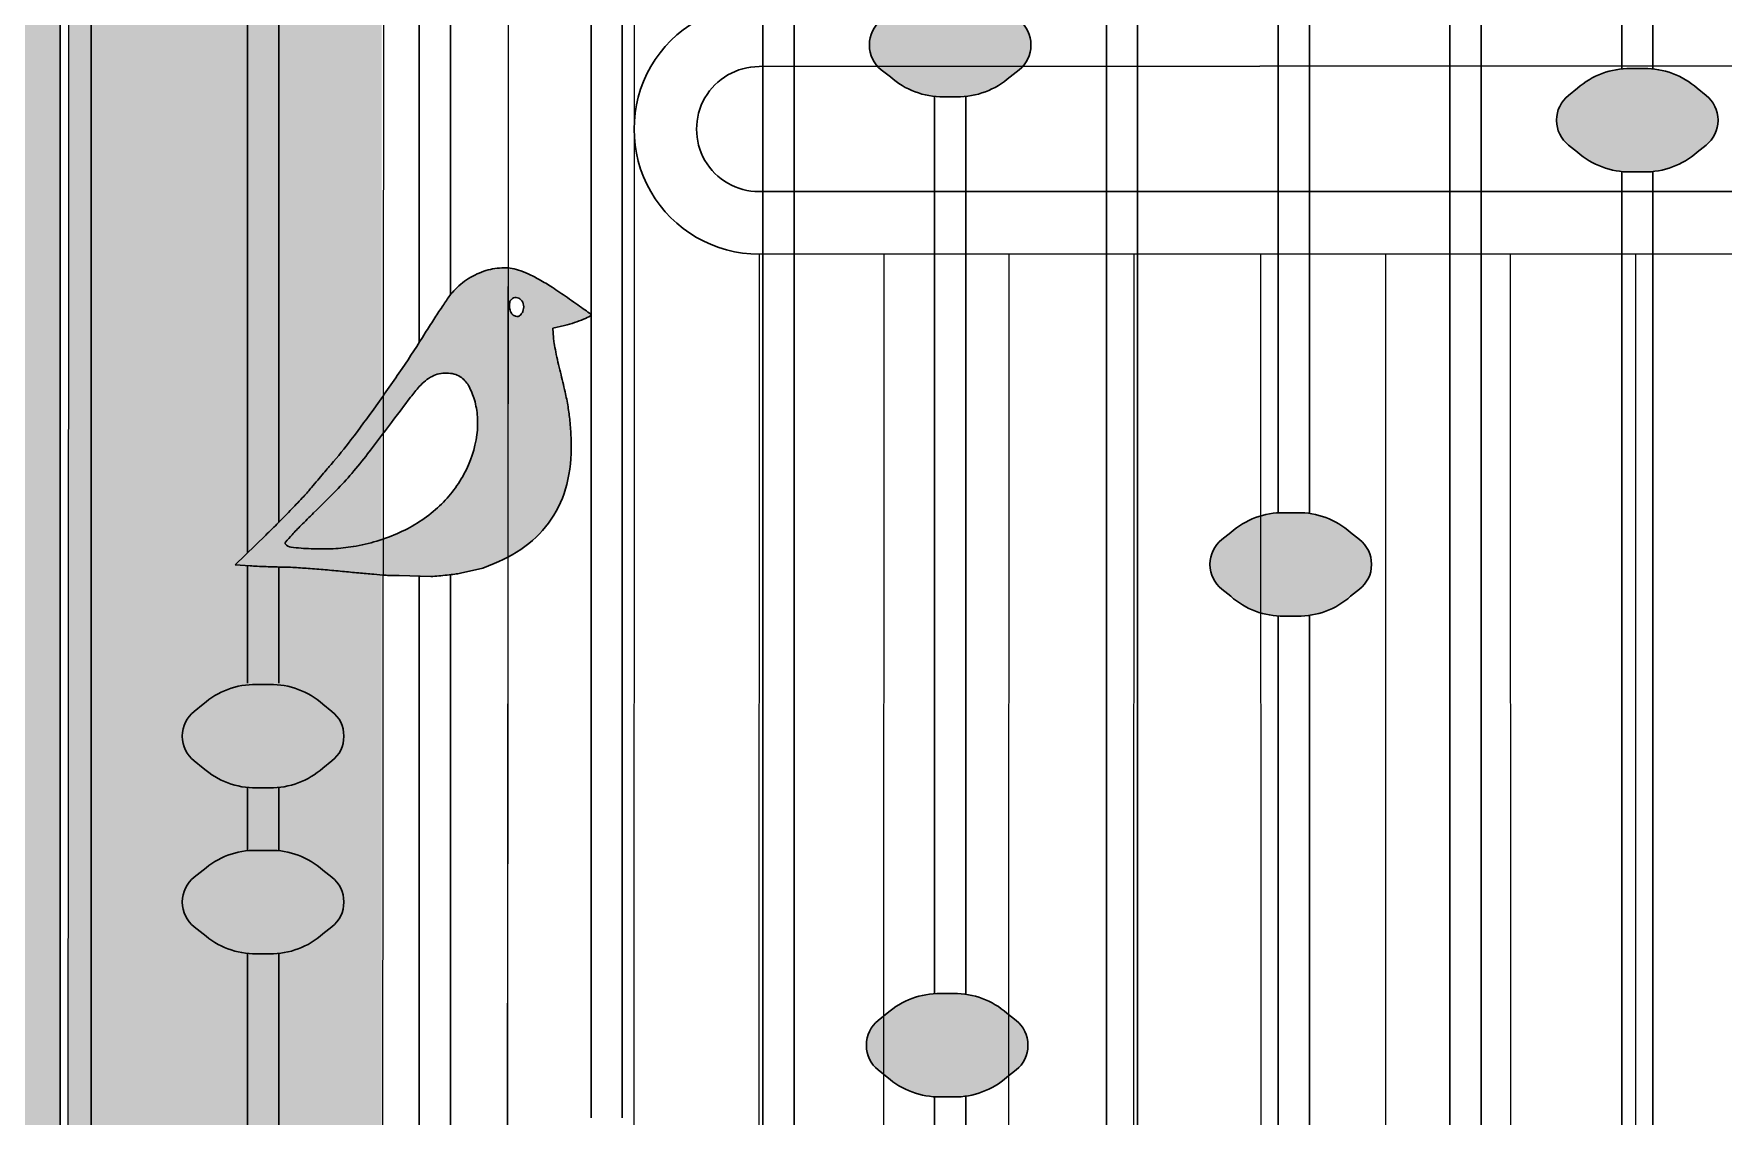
# Model space of a CAD drawing. Header units: millimetres. Extents: x 35877 to 3066687, y -650199 to -40525.
# Drawn here: x 147108.26 to 147135.3, y -179780.15 to -179762.84 of the extents above; entities that cross this region are included whole.
import ezdxf

# ---------------------------------------------------------------- set-up
doc = ezdxf.new("R2010")
doc.units = ezdxf.units.MM
doc.header["$MEASUREMENT"] = 0
for name, color, linetype, lineweight in [('A8_FURNITURE', 32, 'Continuous', 30), ('dim05', 1, 'Continuous', 13), ('Elevation 4.5', 206, 'Continuous', 5), ('FURNITURE', 32, 'Continuous', 9), ('NAME PLATE', 7, 'Continuous', 25)]:
    doc.layers.add(name, color=color, linetype=linetype, lineweight=lineweight)

msp = doc.modelspace()

# ---------------------------------------------------------------- hatches: boundary and pattern name
at = {"layer": 'dim05', "lineweight": 0, "true_color": 0xa47149, "transparency": 33554630}
h = msp.add_hatch(color=35, dxfattribs=at)
h.dxf.hatch_style = 1
h.paths.add_polyline_path([(147148.6692198804, -179711.3997529736), (147102.6771290681, -179711.3997529736), (147102.6847784789, -179803.3590777474), (147148.6768692911, -179803.3590777474), (147148.6756299932, -179788.4605452587), (147142.6768692911, -179788.4605452587), (147142.6768692911, -179791.3590777474, -0.4142135623730951), (147139.6768692911, -179794.3590777474), (147111.6793159325, -179794.3590777474, -0.4142135623730951), (147108.6793159325, -179791.3590777474), (147108.6793159325, -179722.3649777924, -0.4142135623730951), (147111.6793159325, -179719.3649777924), (147139.6768692911, -179719.3649777924, -0.4142135623730951), (147142.6768692911, -179722.3649777924), (147142.6768692911, -179749.2606801416), (147148.6723692487, -179749.2606801416)])
at = {"layer": 'Elevation 4.5', "lineweight": 0, "true_color": 0x000000, "transparency": 33554628}
h = msp.add_hatch(color=18, dxfattribs=at)
h.dxf.hatch_style = 1
h.paths.add_polyline_path([(147124.2213761435, -179763.0201133558, 0.2335693837455621), (147124.0313427539, -179762.6199733897), (147123.8866730858, -179762.5056740074, 0.1866468864992518), (147123.0366003103, -179762.1891775175), (147122.8202670853, -179762.1891775175, 0.1866468864992447), (147121.9701943097, -179762.5056740074), (147121.8255246417, -179762.6199733897, 0.2294381312187929), (147121.635491252, -179763.0123006772, 0.2335693837448415), (147121.8255246417, -179763.4124406433), (147121.9701943097, -179763.5267400256, 0.1866468864992493), (147122.8202670853, -179763.8432365155), (147123.0366003103, -179763.8432365155, 0.1866468864992456), (147123.8866730858, -179763.5267400256), (147124.0313427538, -179763.4124406434, 0.2294381312761698)])
h = msp.add_hatch(color=18, dxfattribs=at)
h.dxf.hatch_style = 1
h.paths.add_polyline_path([(147135.2205605964, -179764.2245742283, 0.2335693837455621), (147135.0305272067, -179763.8244342622), (147134.8858575387, -179763.7101348799, 0.1866468864992518), (147134.0357847631, -179763.39363839), (147133.8194515381, -179763.39363839, 0.1866468864992447), (147132.9693787626, -179763.7101348799), (147132.8247090945, -179763.8244342622, 0.2294381312187929), (147132.6346757048, -179764.2167615497, 0.2335693837448415), (147132.8247090945, -179764.6169015158), (147132.9693787626, -179764.7312008981, 0.1866468864992493), (147133.8194515381, -179765.047697388), (147134.0357847631, -179765.047697388, 0.1866468864992456), (147134.8858575387, -179764.7312008981), (147135.0305272067, -179764.6169015159, 0.2294381312761698)])
h = msp.add_hatch(color=18, dxfattribs=at)
h.dxf.hatch_style = 1
edge = h.paths.add_edge_path()
edge.add_arc((147133.7529975966, -179779.7141496039), 22.71277757108558, 507.18851789711357, 507.8382754307384, ccw=False)
edge.add_arc((147128.4728864082, -179776.3098523485), 16.43035654375045, 506.36276235670414, 507.1885178933482, ccw=False)
edge.add_arc((147129.4515884531, -179776.9610486752), 17.60590507442646, 505.7126965902337, 506.36267839571167, ccw=False)
edge.add_arc((147115.4627119878, -179767.4230258429), 0.674793347500813, 498.8310564494863, 505.71269656689344, ccw=False)
edge.add_arc((147115.8594286194, -179767.7699453454), 1.201801152872894, 484.0079692633073, 498.83105645645423, ccw=False)
edge.add_arc((147115.8378489285, -179767.7379617347), 1.163218327600577, 468.8201198875571, 484.007969265302, ccw=False)
edge.add_arc((147115.8006126385, -179767.6287126517), 1.047797777297143, 452.784597418169, 468.8200135968284, ccw=False)
edge.add_arc((147115.7867421411, -179767.3435385164), 0.7622865198643559, 432.43001919093206, 452.78459742634254, ccw=False)
edge.add_arc((147115.6275354935, -179767.8463353165), 1.289687106465092, 425.01576951251707, 432.4300191824818, ccw=False)
edge.add_arc((147115.0639652105, -179769.0557846579), 2.62399560651567, 420.65778612325323, 425.015769527549, ccw=False)
edge.add_arc((147114.4564142739, -179770.1365611023), 3.863832637452334, 417.08159717631605, 420.65778610862327, ccw=False)
edge.add_arc((147111.8742091551, -179774.1252328109), 8.615388727239672, 415.1179514214472, 417.0815971825976, ccw=False)
edge.add_arc((147084.3954667076, -179813.5413984305), 56.66448235709579, 414.95139004013964, 415.11795143395045, ccw=False)
edge.add_arc((147097.8753818805, -179794.3248045338), 33.19140002734221, 414.70247114536494, 414.95138999453985, ccw=False)
edge.add_arc((147077.2577597665, -179823.4467797484), 68.87298886579251, 414.599881686053, 414.7024711920124, ccw=False)
edge.add_arc((147117.0073827046, -179767.5138712089), 0.2543122433924807, 409.23396222174586, 414.5998816835639, ccw=False)
edge.add_arc((147117.1622256436, -179767.3342688191), 0.01717651394238802, 298.2086449427716, 409.2339621064502, ccw=False)
edge.add_arc((147116.4838225394, -179766.0695106318), 1.452392192579913, 293.39255604367804, 298.2086449264236, ccw=False)
edge.add_arc((147116.41269933, -179765.905095989), 1.631530925651959, 287.9265988577175, 293.39255603968763, ccw=False)
edge.add_arc((147116.2480333553, -179765.396088364), 2.166510967779784, 283.5076512464655, 287.9265988597203, ccw=False)
edge.add_line((147116.7540766129, -179767.5026709033), (147116.5697716556, -179767.5469446401))
edge.add_line((147116.5697716556, -179767.5469446401), (147116.5788208509, -179767.7019310313))
edge.add_arc((147117.3306290435, -179767.6580351826), 0.7530885764697608, 183.3415367850405, 189.8132274063442)
edge.add_arc((147122.0225370355, -179766.8464864058), 5.514665208493895, 189.8132273977349, 191.3045693805245)
edge.add_arc((147122.6732220537, -179766.7164196706), 6.178222552240888, 191.3045063873774, 192.83882660824)
edge.add_arc((147122.9244081372, -179766.6591772945), 6.435848517784304, 192.8387855309574, 194.327813124649)
edge.add_arc((147105.0088243246, -179771.2350653171), 12.0548760364553, 372.79593632246485, 374.32781313336847, ccw=False)
edge.add_arc((147112.871593906, -179769.4492743353), 3.991862026780903, 369.3030193230325, 372.795936313089, ccw=False)
edge.add_arc((147113.4845980434, -179769.3488535511), 3.370687006033028, 365.4349192712607, 369.3029465733015, ccw=False)
edge.add_arc((147110.333907109, -179769.6486190089), 6.535606071972467, 363.0776751452507, 365.434919261805, ccw=False)
edge.add_arc((147114.2573833603, -179769.4376643345), 2.606462683265474, 348.2130280679449, 363.0776751474744, ccw=False)
edge.add_arc((147115.0531764129, -179769.6037253269), 1.793527977553087, 328.5414436490827, 348.21302806692677, ccw=False)
edge.add_arc((147115.1180723055, -179769.6434290411), 1.717449979413286, 308.3756672838874, 328.5414436466636, ccw=False)
edge.add_arc((147114.7909673505, -179769.2303650542), 2.244346087587395, 291.87328044192355, 308.37566728397655, ccw=False)
edge.add_line((147115.6271098214, -179771.3131408773), (147115.4479957277, -179771.3850472723))
edge.add_line((147115.4479957277, -179771.3850472723), (147115.0887464262, -179771.4668469681))
edge.add_arc((147114.7937779888, -179769.9273802403), 1.567470632925063, 277.56564977978604, 280.84665759657577, ccw=False)
edge.add_arc((147114.2507715563, -179765.8390409572), 5.691712875962254, 276.30901441719755, 277.5656498050415, ccw=False)
edge.add_arc((147114.1893252273, -179765.2832687422), 6.250871535311828, 275.0656264996744, 276.3090143952424, ccw=False)
edge.add_arc((147114.3197464582, -179766.7545785049), 4.773792622310335, 273.5437563876856, 275.06562649984016, ccw=False)
edge.add_line((147114.6148183527, -179771.5192430868), (147114.1079786076, -179771.5035292906))
edge.add_line((147114.1079786076, -179771.5035292906), (147113.9820469808, -179771.5035292906))
edge.add_arc((147113.9820469812, -179770.4549530345), 1.048576256143861, 265.59734921097856, 269.99999997773614, ccw=False)
edge.add_arc((147116.1563456347, -179742.2145006844), 29.37260710579882, 265.2029313430513, 265.59734923576883, ccw=False)
edge.add_arc((147115.9526983628, -179744.6416111198), 26.9369681186945, 264.689736578647, 265.20285114690364, ccw=False)
edge.add_arc((147116.9337896277, -179734.0867523153), 37.53732586980061, 264.28949384960623, 264.68967636624086, ccw=False)
edge.add_arc((147111.2258423718, -179791.1671001234), 19.82770500941959, 444.2894938446994, 445.0815518794412)
edge.add_arc((147111.1451993731, -179792.1040366763), 20.76810566715427, 445.0815098229188, 445.8465121889648)
edge.add_arc((147111.3091774625, -179789.8458519693), 18.50397515314464, 445.8464822961825, 446.602538210004)
edge.add_arc((147112.2186805467, -179774.5257096905), 3.156859616249403, 446.6025382128933, 449.3996516514537)
edge.add_arc((147112.3352900415, -179763.3971919025), 7.972269097740296, 268.96301938768136, 269.39965163686344, ccw=False)
edge.add_line((147112.1910100049, -179771.3681553222), (147111.4808175999, -179771.3323885974))
edge.add_arc((147095.3565302136, -179754.0240642536), 23.65524752161354, 312.9716816911183, 316.0595494074697)
edge.add_arc((147100.8489904623, -179759.3391592979), 16.01214733226215, 316.1165142699844, 317.103223198142)
edge.add_arc((147109.7437939931, -179767.6037883877), 3.870416654803198, 317.1032232022504, 319.9367719981558)
edge.add_arc((147188.3228795798, -179833.6873769944), 98.80242968147073, 499.8483155018872, 499.9367720008196, ccw=False)
edge.add_arc((147175.1113087694, -179822.5419411627), 81.51757089850346, 499.7442981335809, 499.84824900162573, ccw=False)
edge.add_arc((147171.8198510538, -179819.7550404387), 77.20474009557171, 499.6546188707312, 499.7442492773851, ccw=False)
edge.add_arc((147117.4820683833, -179773.5992080907), 5.909891156234724, 499.0555394568858, 499.6546188897753, ccw=False)
edge.add_arc((147107.1437548794, -179764.6298286367), 7.776981894013973, 319.0555394373171, 322.7772869498338)
edge.add_arc((147093.8105670729, -179754.5010550262), 24.52111375975269, 322.7772869481498, 324.358603487159)
edge.add_arc((147091.9176421452, -179753.1437841686), 26.85035160999695, 324.3586034888878, 325.9132567067927)
edge.add_arc((147097.4329075436, -179756.8760388204), 20.19093142486694, 325.9132567050606, 327.8382754334737)
edge = h.paths.add_edge_path(flags=16)
edge.add_arc((147115.8752325001, -179767.1832939392), 0.2322651146118047, 320.0565319747831, 335.5046511043514)
edge.add_arc((147115.9272069937, -179767.2069749855), 0.1751499683182469, 335.5046511316532, 368.709610807853)
edge.add_arc((147115.9364279071, -179767.2055624044), 0.1658214834924032, 368.7096107950683, 403.3021900527262)
edge.add_arc((147115.9740593022, -179767.1700976558), 0.1141120038685766, 403.3021900449339, 446.9972035332137)
edge.add_arc((147115.9747676223, -179767.1565947131), 0.1005904958060329, 446.9972035441938, 494.9999851013681)
edge.add_arc((147115.9712930966, -179767.1531202236), 0.09567680006221069, 494.9999690421509, 528.6741215180718)
edge.add_arc((147116.1311762338, -179767.1851431306), 0.2587353297781608, 528.674121517435, 544.70662123329)
edge.add_arc((147116.1445291671, -179767.1840437661), 0.272133442740565, 184.7066212300402, 200.3928668957784)
edge.add_arc((147116.0100685259, -179767.2340301761), 0.1286820390840577, 200.3928669125619, 227.8553518017901)
edge.add_arc((147116.0199646702, -179767.2230950387), 0.1434302898713241, 227.8553517775366, 249.4408274158013)
edge.add_arc((147115.9935830056, -179767.2934344659), 0.06830621089635083, 249.4408274535614, 287.0166619993391)
edge.add_arc((147115.9890433627, -179767.278601392), 0.08381841382622764, 287.016661967595, 320.0565319813447)
edge = h.paths.add_edge_path(flags=16)
edge.add_arc((147114.9068041369, -179768.5931451378), 0.3224896342936749, 416.488537542685, 435.4540182361438)
edge.add_arc((147114.8623161888, -179768.7645995144), 0.4996217341068242, 435.4540182223546, 449.1167772766733)
edge.add_arc((147114.8617332967, -179768.8024094829), 0.5374361954011544, 449.116777292074, 462.3035776651715)
edge.add_arc((147114.8460620457, -179768.7305561933), 0.4638938039961975, 462.3035776448494, 477.0290246828616)
edge.add_arc((147114.918069914, -179768.8717027845), 0.622347246046015, 477.0290246944884, 488.8525266191497)
edge.add_arc((147115.0298764939, -179769.0105013632), 0.8005767519077509, 488.852526620897, 498.6414718494698)
edge.add_arc((147116.6815498525, -179770.4645239295), 3.00107817356593, 498.6414718435628, 502.7750812498119)
edge.add_arc((147168.1392062134, -179809.5582961996), 67.62470719938264, 502.7750812519495, 503.2057149838819)
edge.add_arc((147079.5457656953, -179743.2957162525), 43.00768952093476, 322.362346444899, 323.20571498449453, ccw=False)
edge.add_arc((147107.7570400175, -179765.0508722451), 7.382378137841509, 319.25591349601183, 322.36234644444687, ccw=False)
edge.add_arc((147108.8585882799, -179765.9998288698), 5.928443046414641, 315.6701561243863, 319.2559134963909, ccw=False)
edge.add_arc((147098.3567438406, -179755.7408233504), 20.60958506176154, 314.2519931123239, 315.6701561233273, ccw=False)
edge.add_arc((147125.6825028809, -179783.789547477), 18.5494245306522, 494.2519931123489, 495.1327331369088)
edge.add_arc((147116.2734421113, -179774.4239806549), 5.27372242245683, 495.1327331428471, 497.3791390206788)
edge.add_arc((147118.0545847634, -179776.0630225385), 7.694244565161012, 497.379139006891, 498.5496968411185)
edge.add_arc((147112.3034239782, -179770.9837114966), 0.02122358009796283, 498.549696821558, 572.6178815668867)
edge.add_arc((147112.391164755, -179770.9275603384), 0.125393616470867, 212.6178815554509, 264.115143123585)
edge.add_arc((147112.9211607781, -179765.7856039279), 5.294591959775962, 264.1151431314591, 267.5967918650779)
edge.add_arc((147112.8673379448, -179767.0680615262), 4.011005426326134, 267.5967918650412, 272.6627130661531)
edge.add_arc((147112.9284813572, -179768.3827871353), 2.694858799206424, 272.6627130656112, 279.4880150805329)
edge.add_arc((147112.8726063954, -179768.0484619389), 3.033820962743133, 279.4880150801967, 294.1875493503518)
edge.add_arc((147113.1616615623, -179768.6920128404), 2.328334852051495, 294.187549350941, 312.1125866089341)
edge.add_arc((147113.3596339766, -179768.911016518), 2.033113430747092, 312.1125866110718, 331.436589996265)
edge.add_arc((147113.5410314311, -179769.0097646246), 1.826579595609213, 331.436513702412, 352.379205025697)
edge.add_arc((147113.9393447483, -179769.0630581132), 1.424716814798801, 352.3792050319467, 363.8392714698197)
edge.add_arc((147114.0525411092, -179769.0554616866), 1.311265848237073, 363.8392714641251, 376.0342070607451)
edge.add_arc((147114.3085933213, -179768.9818744288), 1.044849219870216, 376.0342070657481, 389.5828357131268)
edge.add_arc((147114.8546710123, -179768.671875471), 0.4169159444802546, 389.5828357105138, 416.4885375356303)
h = msp.add_hatch(color=18, dxfattribs=at)
h.dxf.hatch_style = 1
h.paths.add_polyline_path([(147129.6723394464, -179771.3358223517, 0.2335693837455621), (147129.4823060567, -179770.9356823855), (147129.3376363887, -179770.8213830032, 0.1866468864992518), (147128.4875636131, -179770.5048865133), (147128.2712303881, -179770.5048865133, 0.1866468864992447), (147127.4211576126, -179770.8213830032), (147127.2764879445, -179770.9356823855, 0.2294381312187929), (147127.0864545548, -179771.328009673, 0.2335693837448415), (147127.2764879445, -179771.7281496391), (147127.4211576126, -179771.8424490214, 0.1866468864992493), (147128.2712303881, -179772.1589455114), (147128.4875636131, -179772.1589455114, 0.1866468864992456), (147129.3376363887, -179771.8424490214), (147129.4823060567, -179771.7281496392, 0.2294381312761698)])
h = msp.add_hatch(color=18, dxfattribs=at)
h.dxf.hatch_style = 1
h.paths.add_polyline_path([(147113.2221684954, -179774.0800362063, 0.2335693837455621), (147113.0321351057, -179773.6798962402), (147112.8874654376, -179773.5655968579, 0.1866468864992518), (147112.0373926621, -179773.2491003679), (147111.8210594371, -179773.2491003679, 0.1866468864992447), (147110.9709866615, -179773.5655968579), (147110.8263169935, -179773.6798962402, 0.2294381312187929), (147110.6362836038, -179774.0722235276, 0.2335693837448415), (147110.8263169935, -179774.4723634938), (147110.9709866615, -179774.5866628761, 0.1866468864992493), (147111.8210594371, -179774.903159366), (147112.0373926621, -179774.903159366, 0.1866468864992456), (147112.8874654376, -179774.5866628761), (147113.0321351056, -179774.4723634938, 0.2294381312761698)])
h = msp.add_hatch(color=18, dxfattribs=at)
h.dxf.hatch_style = 1
h.paths.add_polyline_path([(147113.2222200018, -179776.7340952044, 0.2335693837455621), (147113.0321866121, -179776.3339552382), (147112.8875169441, -179776.2196558559, 0.1866468864992518), (147112.0374441685, -179775.903159366), (147111.8211109435, -179775.903159366, 0.1866468864992447), (147110.971038168, -179776.2196558559), (147110.8263684999, -179776.3339552383, 0.2294381312187929), (147110.6363351102, -179776.7262825257, 0.2335693837448415), (147110.8263684999, -179777.1264224918), (147110.971038168, -179777.2407218741, 0.1866468864992493), (147111.8211109435, -179777.5572183641), (147112.0374441685, -179777.5572183641, 0.1866468864992456), (147112.8875169441, -179777.2407218741), (147113.0321866121, -179777.1264224919, 0.2294381312761698)])
h = msp.add_hatch(color=18, dxfattribs=at)
h.dxf.hatch_style = 1
h.paths.add_polyline_path([(147124.1723671079, -179779.0168487279, 0.2335693837455621), (147123.9823337183, -179778.6167087618), (147123.8376640502, -179778.5024093795, 0.1866468864992518), (147122.9875912747, -179778.1859128895), (147122.7712580497, -179778.1859128895, 0.1866468864992447), (147121.9211852741, -179778.5024093795), (147121.7765156061, -179778.6167087618, 0.2294381312187929), (147121.5864822164, -179779.0090360492, 0.2335693837448415), (147121.7765156061, -179779.4091760154), (147121.9211852741, -179779.5234753977, 0.1866468864992493), (147122.7712580497, -179779.8399718876), (147122.9875912747, -179779.8399718876, 0.1866468864992456), (147123.8376640502, -179779.5234753977), (147123.9823337182, -179779.4091760154, 0.2294381312761698)])
at = {"layer": 'NAME PLATE', "lineweight": 0, "true_color": 0x000000, "transparency": 33554687}
h = msp.add_hatch(color=18, dxfattribs=at)
h.dxf.hatch_style = 1
h.set_gradient(color1=(153, 155, 55), color2=(229, 232, 120), name='INVCYLINDER')
h.paths.add_polyline_path([(147142.9288946, -179724.4331572106, 0.4109880837196706), (147137.8916971107, -179719.4511910097), (147137.8916971107, -179762.3972749645), (147142.9288946, -179762.3936251742)], flags=17)
h.paths.add_polyline_path([(147142.9290618179, -179766.4111629302, 0.9852287181319922), (147142.8666588266, -179762.4127009826), (147137.8916971107, -179762.3972749645), (147137.8916971107, -179789.3580342925), (147113.829553304, -179789.3580342925), (147113.829553304, -179719.4508876503, 0.4142438736979137), (147108.8468720317, -179724.4331572536), (147108.7996058999, -179789.3826911348, 0.4139882622943566), (147113.7996044203, -179794.3865375537), (147137.8489183169, -179794.4050383065, 0.4196556007892562), (147142.9575561092, -179789.377809019)])

# ---------------------------------------------------------------- linework, layer by layer
at = {"layer": 'A8_FURNITURE', "linetype": 'ByBlock', "lineweight": 15, "transparency": 33554687}
for p, q in [((147113.8932416859, -179719.4039058594, 531.9840777681574), (147113.8310902873, -179789.3100923572, -260.0136148767915)), ((147115.8796231722, -179719.4040378996, 2.395492587626329), (147115.8388572151, -179789.3116369003, -1.503754232695003)), ((147117.8809062414, -179719.4041709304, 2.394176148815795), (147117.868025429, -179766.3609411842)), ((147115.8514948156, -179766.3603798691), (147115.8310821674, -179789.3116309191, -260.7256360141592)), ((147117.868025429, -179766.3609411842), (147117.8606390604, -179789.3131922247, -260.7256360141592)), ((147119.8680253515, -179766.361497898), (147119.8606387097, -179789.3147307925, -260.7256360141592)), ((147121.868025274, -179766.3620546117), (147121.8606383588, -179789.3162693602, -260.7256360141592)), ((147123.8680251966, -179766.3626113255), (147123.8606380081, -179789.317807928, -260.7256360141592)), ((147125.8680251191, -179766.3631680392), (147125.8606376573, -179789.3193464958, -260.7256360141592)), ((147127.8945379803, -179766.363732133), (147127.9019257222, -179789.3209168261, -260.7256360141592)), ((147129.8945382128, -179766.3642888469), (147129.901926228, -179789.3224553945, -260.7256360141592)), ((147131.894537628, -179766.3619098161), (147131.9019267337, -179789.3239939629, -260.7256360141592)), ((147133.8982994381, -179766.3611339037, -175.1534234895995), (147133.9019272395, -179789.3255325313, -260.7256360141592))]:
    msp.add_line(p, q, dxfattribs=at)
at = {"layer": 'A8_FURNITURE', "linetype": 'ByBlock', "transparency": 33554687}
for p, q in [((147119.8694032242, -179763.3623927731, 0.1018996002810582), (147142.8685750207, -179763.3457283172)), ((147142.8707961202, -179765.358410765), (147119.8682952228, -179765.362393156, 0.1018996002810582)), ((147142.8710744771, -179766.3584107263), (147119.8685735797, -179766.3623931173, 0.1018996002810582))]:
    msp.add_line(p, q, dxfattribs=at)
at = {"layer": 'A8_FURNITURE', "linetype": 'ByBlock', "lineweight": 15, "transparency": 33554687}
msp.add_lwpolyline([(147108.8029451941, -179789.5198076689), (147108.846813685, -179724.3858714471)], dxfattribs=at)
at = {"layer": 'A8_FURNITURE', "linetype": 'ByBlock', "transparency": 33554687}
for radius in [1.999999924652877, 0.9999999246528772]:
    msp.add_arc((147119.8685735797, -179764.3623931151, 0.1018996002810582), radius, 90, 270.0159486753458, dxfattribs=at)
at = {"layer": 'Elevation 4.5', "color": 18, "lineweight": 30, "true_color": 0x000000, "transparency": 33554687}
for p, q in [((147117.1790101023, -179736.5511111145), (147117.1790101023, -179775.0379045549)), ((147117.6790101023, -179736.5298846056), (147117.6790101023, -179775.0477868053)), ((147133.6777867816, -179740.3922609853), (147133.6777867816, -179763.3994282343)), ((147134.1777867816, -179740.4139455923), (147134.1777867816, -179763.3994282343)), ((147111.6794178759, -179746.0785064586), (147111.6794178759, -179771.1406110733)), ((147112.1794178759, -179746.0785064586), (147112.1794178759, -179770.6537180487)), ((147119.9288062155, -179751.4821111864), (147119.9288062155, -179793.8465463402)), ((147120.4288062155, -179752.3156759286), (147120.4288062155, -179793.8590777474)), ((147114.4292139891, -179755.7490151134), (147114.4292139891, -179767.7755470211)), ((147114.9292139891, -179755.7490151134), (147114.9292139891, -179767.0098358779)), ((147131.4279906684, -179755.8674370296), (147131.4279906684, -179765.2953148955)), ((147130.9279906684, -179756.1305292917), (147130.9279906684, -179765.334684699)), ((147125.4283984419, -179757.8592125636), (147125.4283984419, -179793.8465463402)), ((147125.9283984419, -179757.884289824), (147125.9283984419, -179793.8590777474)), ((147128.6781945551, -179762.5320983271), (147128.6781945551, -179770.5111394426)), ((147128.1781945551, -179762.643943092), (147128.1781945551, -179770.5012571922)), ((147112.1794178759, -179763.0192598327), (147112.1794178759, -179770.5715800305)), ((147111.6794178759, -179763.3189884804), (147111.6794178759, -179771.1406110733)), ((147114.4292139891, -179763.5675390018), (147114.4292139891, -179767.7755470211)), ((147122.6786023287, -179763.8381832367), (147122.6786023287, -179770.1251158253)), ((147122.6786023287, -179763.8381832367), (147122.6786023287, -179778.1936404903)), ((147123.1786023287, -179763.8381832367), (147123.1786023287, -179769.44671179)), ((147123.1786023287, -179763.8381832367), (147123.1786023287, -179778.2035227407)), ((147133.6777867816, -179765.0410383276), (147133.6777867816, -179785.6554511586)), ((147134.1777867816, -179765.0410383276), (147134.1777867816, -179786.1427066732)), ((147130.9279906684, -179765.334684699), (147130.9279906684, -179782.0092522138)), ((147131.4279906684, -179765.2953148955), (147131.4279906683, -179782.7722777436)), ((147116.7540770175, -179767.5026708061), (147116.5697716556, -179767.5469446401)), ((147116.5697716556, -179767.5469446401), (147116.5788208119, -179767.7019303628)), ((147111.4808175999, -179771.3323885974), (147111.9716063228, -179770.858460524)), ((147111.7214776174, -179771.3491885578), (147111.4808175999, -179771.3323885974)), ((147111.6794178759, -179771.3462524573), (147111.6794178759, -179772.2131901238)), ((147111.6794178759, -179771.3462524573), (147111.6794178759, -179772.2131901238)), ((147112.1794178759, -179771.3679370643), (147112.1794178759, -179772.2131901238)), ((147115.4479957277, -179771.3850472723), (147115.0887464262, -179771.4668469681)), ((147115.6271083123, -179771.3131414831), (147115.4479957277, -179771.3850472723)), ((147114.1079786076, -179771.5035292906), (147113.9820459397, -179771.5035292906)), ((147114.6148183527, -179771.5192430868), (147114.1079786076, -179771.5035292906)), ((147114.4292139891, -179771.5134887055), (147114.4292139891, -179780.1236294544)), ((147114.4292139891, -179771.5134887055), (147114.4292139891, -179780.1236294544)), ((147114.929213989, -179771.4901745893), (147114.9292139891, -179780.1335117048)), ((147114.929213989, -179771.4901745893), (147114.9292139891, -179780.1335117048)), ((147111.6794178759, -179772.2131901238), (147111.6794178759, -179773.2256390286)), ((147112.1794178759, -179772.2131901238), (147112.1794178759, -179773.2256390286)), ((147128.1781945551, -179772.150807026), (147128.1781945551, -179787.5295648479)), ((147128.6781945551, -179772.1409247756), (147128.6781945551, -179787.5196825975)), ((147111.6794178759, -179774.8945952535), (147111.6794178759, -179775.9070441583)), ((147112.1794178759, -179774.8945952535), (147112.1794178759, -179775.9070441583)), ((147117.1790101023, -179775.0379045549), (147117.1790101023, -179780.1803713482)), ((147117.6790101023, -179775.0477868053), (147117.6790101023, -179780.1803713482)), ((147111.6794178759, -179777.5486542516), (147111.6794178759, -179793.8465463402)), ((147112.1794178759, -179777.5486542516), (147112.1794178759, -179793.8590777474)), ((147122.6786023287, -179779.8431903241), (147122.6786023287, -179781.1016693586)), ((147123.1786023287, -179779.8333080737), (147123.1786023287, -179781.1016693586)), ((147114.4292139891, -179780.1236294544), (147114.4292139891, -179786.7147192492)), ((147114.9292139891, -179780.1335117048), (147114.9292139891, -179786.7246014996))]:
    msp.add_line(p, q, dxfattribs=at)
msp.add_lwpolyline([(147142.1768692911, -179749.2606801416), (147142.1768692911, -179722.3649777924, 0.4142135623730951), (147139.6768692911, -179719.8649777924), (147111.6793159325, -179719.8649777924, 0.4142135623730951), (147109.1793159325, -179722.3649777924), (147109.1793159325, -179791.3590777474, 0.4142135623730951), (147111.6793159325, -179793.8590777474), (147139.6768692911, -179793.8590777474, 0.4142135623730951), (147142.1768692911, -179791.3590777474), (147142.1768692911, -179788.4605452587)], format="xyb", dxfattribs=at)
for points in [[(147124.2215447745, -179763.0134718508), (147124.2215447745, -179763.0212845294, -0.2294381312374742), (147124.0315113848, -179763.4136118169), (147123.8868417168, -179763.5279111992, -0.1866468864992491), (147123.0367689412, -179763.8444076891), (147122.8204357162, -179763.8444076891, -0.1866468864992491), (147121.9703629407, -179763.5279111992), (147121.8256932726, -179763.4136118169, -0.2294381312374742), (147121.6356598829, -179763.0212845294), (147121.6356598829, -179763.0134718508, -0.2294381312374741), (147121.8256932726, -179762.6211445633), (147121.9703629407, -179762.506845181, -0.1866468864992491), (147122.8204357162, -179762.1903486911), (147123.0367689412, -179762.1903486911, -0.1866468864992491), (147123.8868417168, -179762.506845181), (147124.0315113848, -179762.6211445633, -0.2294381312374741)], [(147135.2207292274, -179764.2163269416), (147135.2207292274, -179764.2241396203, -0.2294381312374742), (147135.0306958377, -179764.6164669078), (147134.8860261697, -179764.73076629, -0.1866468864992491), (147134.0359533941, -179765.04726278), (147133.8196201691, -179765.04726278, -0.1866468864992491), (147132.9695473936, -179764.73076629), (147132.8248777255, -179764.6164669078, -0.2294381312374742), (147132.6348443358, -179764.2241396203), (147132.6348443358, -179764.2163269416, -0.2294381312374741), (147132.8248777255, -179763.8239996542), (147132.9695473936, -179763.7097002719, -0.1866468864992491), (147133.8196201691, -179763.3932037819), (147134.0359533941, -179763.3932037819, -0.1866468864992491), (147134.8860261697, -179763.7097002719), (147135.0306958377, -179763.8239996542, -0.2294381312374741)], [(147115.9036394191, -179767.0854664729, 0.147998), (147115.8774794846, -179767.134330432, 0.070065), (147115.8733130249, -179767.2063689736, 0.06855499999999999), (147115.889451487, -179767.2788698584, 0.120405), (147115.9237222528, -179767.3294418542, 0.09446399999999999), (147115.9695956204, -179767.3573902615, 0.16544), (147116.0135726702, -179767.3587502508, 0.145171), (147116.0533050884, -179767.3324154896, 0.06750700000000001), (147116.0865924009, -179767.2795959425, 0.145904), (147116.1003375261, -179767.1804546129, 0.152099), (147116.0571037009, -179767.0918341442, 0.193), (147115.9800365455, -179767.056142305, 0.212568)], [(147114.6352496816, -179768.3173303368, 0.051635), (147114.5276617162, -179768.3870404961, 0.042739), (147114.4289717504, -179768.4815054984, 0.018038), (147114.2918921363, -179768.6490333062, 0.001879), (147113.9859422866, -179769.0549009113, -0.00368), (147113.6030513728, -179769.559049061, -0.013555), (147113.3501627999, -179769.8692209779, -0.015647), (147113.0993700686, -179770.1425582569, -0.006188), (147112.738423499, -179770.503014469, 0.003843), (147112.5357212498, -179770.7035517884, 0.009801), (147112.3927793824, -179770.85290169, 0.005108), (147112.2875162712, -179770.969662112, 0.334926), (147112.2855476792, -179770.9951517015, 0.228559), (147112.3783082519, -179771.0522931303, 0.015192), (147112.6991347564, -179771.0755385651, 0.022109), (147113.0536778205, -179771.0747362049, 0.029789), (147113.3726998439, -179771.0407814701, 0.06422699999999999), (147114.1156339677, -179770.8159431201, 0.078375), (147114.7230317715, -179770.4192262762, 0.084521), (147115.1453170086, -179769.8830691561, 0.091628), (147115.3514774056, -179769.2520008567, 0.050044), (147115.3608650256, -179768.9676741334, 0.053263), (147115.3127947381, -179768.6932753871, 0.059186), (147115.2172390166, -179768.4660518888, 0.11794), (147115.0848527648, -179768.3242617981, 0.082944), (147114.9877980878, -179768.2809920597, 0.059685), (147114.8700175356, -179768.2650371395, 0.057602), (147114.7472098704, -179768.2773170634, 0.06434)], [(147129.6720996542, -179771.3221257698), (147129.6720996542, -179771.3299384484, -0.2294381312374742), (147129.4820662645, -179771.7222657359), (147129.3373965965, -179771.8365651182, -0.1866468864992491), (147128.4873238209, -179772.1530616081), (147128.2709905959, -179772.1530616081, -0.1866468864992491), (147127.4209178203, -179771.8365651182), (147127.2762481523, -179771.7222657359, -0.2294381312374742), (147127.0862147626, -179771.3299384484), (147127.0862147626, -179771.3221257698, -0.2294381312374741), (147127.2762481523, -179770.9297984823), (147127.4209178203, -179770.8154991, -0.1866468864992491), (147128.2709905959, -179770.4990026101), (147128.4873238209, -179770.4990026101, -0.1866468864992491), (147129.3373965965, -179770.8154991), (147129.4820662645, -179770.9297984823, -0.2294381312374741)], [(147113.2223603216, -179774.0698838676), (147113.2223603216, -179774.0776965462, -0.2294381312374742), (147113.0323269319, -179774.4700238337), (147112.8876572639, -179774.584323216, -0.1866468864992491), (147112.0375844884, -179774.9008197059), (147111.8212512633, -179774.9008197059, -0.1866468864992491), (147110.9711784878, -179774.584323216), (147110.8265088198, -179774.4700238337, -0.2294381312374742), (147110.6364754301, -179774.0776965462), (147110.6364754301, -179774.0698838676, -0.2294381312374741), (147110.8265088198, -179773.6775565801), (147110.9711784878, -179773.5632571978, -0.1866468864992491), (147111.8212512633, -179773.2467607078), (147112.0375844884, -179773.2467607078, -0.1866468864992491), (147112.8876572639, -179773.5632571978), (147113.0323269319, -179773.6775565801, -0.2294381312374741)], [(147113.2223603216, -179776.7239428656), (147113.2223603216, -179776.7317555443, -0.2294381312374742), (147113.0323269319, -179777.1240828318), (147112.8876572639, -179777.2383822141, -0.1866468864992491), (147112.0375844883, -179777.554878704), (147111.8212512633, -179777.554878704, -0.1866468864992491), (147110.9711784878, -179777.2383822141), (147110.8265088197, -179777.1240828318, -0.2294381312374742), (147110.6364754301, -179776.7317555443), (147110.6364754301, -179776.7239428656, -0.2294381312374741), (147110.8265088197, -179776.3316155782), (147110.9711784878, -179776.2173161959, -0.1866468864992491), (147111.8212512633, -179775.9008197059), (147112.0375844883, -179775.9008197059, -0.1866468864992491), (147112.8876572639, -179776.2173161959), (147113.0323269319, -179776.3316155782, -0.2294381312374741)], [(147124.1725074278, -179779.0145090678), (147124.1725074278, -179779.0223217465, -0.2294381312374742), (147123.9824740381, -179779.414649034), (147123.8378043701, -179779.5289484163, -0.1866468864992491), (147122.9877315945, -179779.8454449062), (147122.7713983695, -179779.8454449062, -0.1866468864992491), (147121.9213255939, -179779.5289484163), (147121.7766559259, -179779.414649034, -0.2294381312374742), (147121.5866225362, -179779.0223217465), (147121.5866225362, -179779.0145090678, -0.2294381312374741), (147121.7766559259, -179778.6221817804), (147121.9213255939, -179778.5078823981, -0.1866468864992491), (147122.7713983695, -179778.1913859081), (147122.9877315945, -179778.1913859081, -0.1866468864992491), (147123.8378043701, -179778.5078823981), (147123.9824740381, -179778.6221817804, -0.2294381312374741)]]:
    msp.add_lwpolyline(points, format="xyb", close=True, dxfattribs=at)
for centre, radius, start, end in [((147115.8006126386, -179767.6287126518), 1.04779777737952, 92.78452571419041, 108.8210590629003), ((147115.7867421411, -179767.3435385165), 0.7622865199143046, 72.42988820924937, 92.78449885867457), ((147115.8594286194, -179767.7699453453), 1.201801152876731, 124.0096148930112, 138.8310456277396), ((147115.8378489285, -179767.7379617348), 1.163218327678083, 108.8210616141255, 124.0096694730782), ((147115.6275354936, -179767.8463353165), 1.289687106467398, 65.01570529365358, 72.4299417745302), ((147115.0639652102, -179769.0557846572), 2.623995605995932, 60.65765877423183, 65.01573794789464), ((147114.4564142741, -179770.1365611028), 3.863832637864203, 57.08158734333213, 60.65769963805926), ((147129.4515884501, -179776.961048678), 17.60590507348274, 145.7126971824249, 146.3603669502555), ((147115.462711988, -179767.4230258429), 0.6747933476355904, 138.8310371639404, 145.7127123353006), ((147111.874209156, -179774.1252328107), 8.615388726649833, 55.1179998655878, 57.08159277436732), ((147084.3954667004, -179813.5413984206), 56.66448235315305, 54.95134268872128, 55.11795878769708), ((147133.7529975973, -179779.7141496039), 22.7127775716815, 147.1885409267844, 147.8382733265157), ((147128.4728864084, -179776.3098523476), 16.43035654344781, 146.3602855489804, 147.1885497317597), ((147116.41269933, -179765.9050959885), 1.631530926074752, 287.9267089657632, 293.3926064958074), ((147097.8753818969, -179794.324804545), 33.19140002708405, 54.70264562618922, 54.9513092135975), ((147077.2577597683, -179823.4467797415), 68.87298885913003, 54.59988122821768, 54.70255525825112), ((147116.4838225396, -179766.0695106319), 1.452392192378978, 293.3926127277934, 298.2086453044901), ((147117.0073827046, -179767.5138712091), 0.2543122435719983, 49.23395827004256, 54.59975870108345), ((147117.1622256436, -179767.3342688191), 0.01717651394821247, 298.2086769354035, 49.23390349084485), ((147097.4329075432, -179756.8760388209), 20.19093142500675, 325.9134140552264, 327.8382778036186), ((147116.2480333555, -179765.3960883642), 2.166510967498774, 283.5076622482304, 287.9266817824986), ((147117.3306290435, -179767.6580351825), 0.7530885764547112, 183.3414858441903, 189.8132714206354), ((147122.0225370364, -179766.8464864058), 5.514665209368815, 189.8132334049666, 191.3035902128873), ((147122.6732220533, -179766.7164196698), 6.178222552010446, 191.3036323956892, 192.8389071391139), ((147091.917642145, -179753.1437841675), 26.85035161077118, 324.3588497803109, 325.9133750281068), ((147122.9244081366, -179766.6591772941), 6.435848517269968, 192.8388628341438, 194.3278446022481), ((147105.0088243241, -179771.2350653155), 12.05487603655545, 12.79595917374747, 14.3277963230492), ((147112.8715939062, -179769.4492743356), 3.991862026580391, 9.303983261065174, 12.7960053503778), ((147093.810567073, -179754.5010550267), 24.5211137593664, 322.7773055829751, 324.3588731754326), ((147113.4845980431, -179769.3488535506), 3.370687006320364, 5.434928003731856, 9.304088135798725), ((147110.333907109, -179769.6486190087), 6.535606071959995, 3.077629347239519, 5.4349237659496), ((147114.2573833604, -179769.4376643345), 2.606462683102706, 348.2129954071508, 3.077560318842777), ((147107.1437548793, -179764.6298286362), 7.776981894470183, 319.0555098960536, 322.7773457037558), ((147171.819851063, -179819.7550404362), 77.20474010099319, 139.6546221489874, 139.7460662081784), ((147117.4820683825, -179773.5992080908), 5.909891155698539, 139.0555783218866, 139.6546616275798), ((147109.7437939931, -179767.6037883873), 3.870416655076666, 317.1031617697628, 319.9368666134882), ((147188.322879587, -179833.6873770072), 98.8024296951526, 139.8483036123353, 139.9367682921998), ((147175.1113087714, -179822.5419411675), 81.51757090312233, 139.746018927344, 139.8482345932644), ((147115.0531764129, -179769.6037253269), 1.793527977537208, 328.542736564398, 348.2129806023616), ((147100.848990461, -179759.3391593001), 16.01214733164903, 316.1165811297475, 317.1032083574979), ((147101.8753757037, -179760.4030572105), 14.53441884502409, 313.9987664827189, 315.1373388482154), ((147099.5815654192, -179758.1202161539), 17.77060933858912, 315.1373363472965, 316.1166298543109), ((147115.1180723055, -179769.6434290411), 1.717449979410189, 308.375330574048, 328.5427938371463), ((147114.7909673505, -179769.2303650543), 2.244346087537092, 291.8732389279165, 308.3754096230564), ((147112.0888021206, -179766.0872761644), 5.274717938023607, 266.0067643554096, 267.2349449276284), ((147112.4657729966, -179758.2819388034), 13.08915319337521, 267.2349539160567, 267.8578720971102), ((147112.4850757395, -179757.7653878306), 13.60606469751603, 267.8579505656648, 268.4765142992965), ((147112.3352900406, -179763.3971919034), 7.972269096788517, 268.4765259327656, 269.3996705361492), ((147112.2186805467, -179774.5257096909), 3.156859616601853, 86.60256285979156, 89.3996039381618), ((147111.3091774618, -179789.8458519702), 18.50397515404232, 85.84647004990286, 86.60254241329741), ((147111.1451993738, -179792.1040366766), 20.7681056674129, 85.0814908770329, 85.84650128126262), ((147111.2258423723, -179791.1671001233), 19.8277050092522, 84.2894783309214, 85.08153203304984), ((147116.933789631, -179734.0867523166), 37.53732586885415, 264.2895020406215, 264.6896553610252), ((147115.952698363, -179744.6416111164), 26.93696812207203, 264.6897073106216, 265.2028474573946), ((147114.7937779885, -179769.9273802406), 1.567470632715429, 277.5656670727859, 280.8466576100875), ((147116.1563456375, -179742.2145006847), 29.37260710572787, 265.2029279507498, 265.5973517088049), ((147113.9820469809, -179770.4549530349), 1.048576255737577, 265.5974186441508, 269.9999431039906), ((147114.3197464584, -179766.7545785058), 4.773792621397258, 273.5437563888298, 275.0655099281179), ((147114.1893252262, -179765.283268743), 6.250871534586711, 275.0655374832266, 276.3088437040395), ((147114.2507715577, -179765.839040957), 5.691712876012644, 276.3088269270941, 277.5656545473372)]:
    msp.add_arc(centre, radius, start, end, dxfattribs=at)
at = {"layer": 'FURNITURE', "lineweight": 30, "transparency": 33554687}
msp.add_lwpolyline([(147142.6768692911, -179749.2606801416), (147142.6768692911, -179722.3649777924, 0.414213562373095), (147139.6768692911, -179719.3649777924), (147111.6793159325, -179719.3649777924, 0.414213562373095), (147108.6793159325, -179722.3649777924), (147108.6793159325, -179791.3590777474, 0.414213562373095), (147111.6793159325, -179794.3590777474), (147139.6768692911, -179794.3590777474, 0.414213562373095), (147142.6768692911, -179791.3590777474), (147142.6768692911, -179788.4605452587)], format="xyb", dxfattribs=at)

doc.saveas('drawing.dxf')
